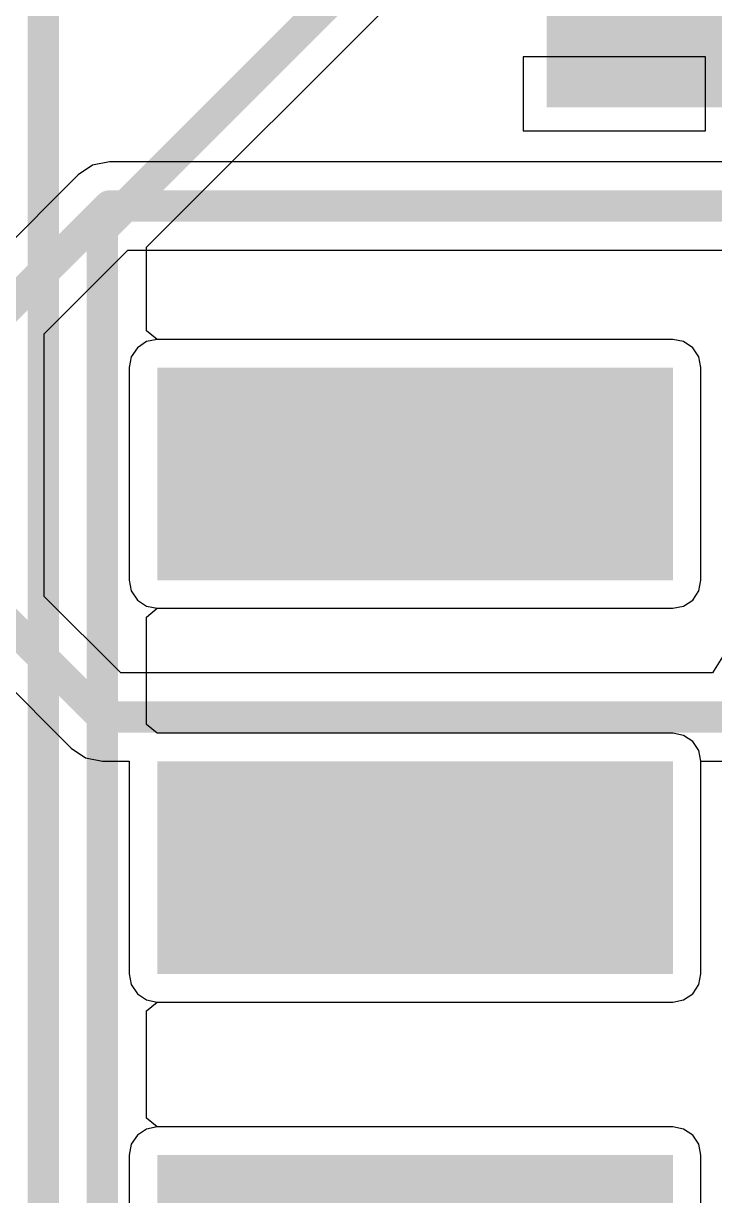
# Model space of a CAD drawing. Header units: inches. Extents: x -8 to 210, y -39 to 109.
# Drawn here: x 8.96 to 13.42, y 31.56 to 39.12 of the extents above; entities that cross this region are included whole.
import ezdxf

# ---------------------------------------------------------------- set-up
doc = ezdxf.new("R2010")
doc.units = ezdxf.units.IN
for name, color, linetype in [('Bottom Layer', 5, 'Continuous'), ('Keep-Out Layer', 6, 'Continuous'), ('Top Layer', 1, 'Continuous'), ('Top Paste', 8, 'Continuous'), ('Top Solder', 216, 'Continuous')]:
    doc.layers.add(name, color=color, linetype=linetype)

# ---------------------------------------------------------------- blocks, each defined once
blk = doc.blocks.new('XKNANO_113_9')
at = {"layer": 'Keep-Out Layer'}
for points in [[(-4.36805578, 1.59487362), (-2.99645578, 1.59487362), (-2.99645578, 4.922273619999999), (-4.36805578, 4.922273619999999)], [(-1.82805578, 1.59487362), (-0.45645578, 1.59487362), (-0.45645578, 4.922273619999999), (-1.82805578, 4.922273619999999)], [(0.71194422, 1.59487362), (2.08354422, 1.59487362), (2.08354422, 4.922273619999999), (0.71194422, 4.922273619999999)]]:
    blk.add_hatch(color=6, dxfattribs=at).paths.add_polyline_path(points)
at = {"layer": 'Top Layer'}
blk.add_hatch(color=1, dxfattribs=at).paths.add_polyline_path([(-6.850000269999999, 6.31000262), (-6.149999129999999, 6.31000262), (-6.149999129999999, 4.21000174), (-6.850000269999999, 4.21000174)])
at = {"layer": 'Top Paste'}
blk.add_hatch(color=8, dxfattribs=at).paths.add_polyline_path([(-6.850000269999999, 6.31000262), (-6.149999129999999, 6.31000262), (-6.149999129999999, 4.21000174), (-6.850000269999999, 4.21000174)])
at = {"layer": 'Top Solder'}
blk.add_hatch(color=216, dxfattribs=at).paths.add_polyline_path([(-6.951600269999999, 6.41160262), (-6.04839913, 6.41160262), (-6.04839913, 4.10840174), (-6.951600269999999, 4.10840174)])

msp = doc.modelspace()

# ---------------------------------------------------------------- linework, layer by layer
at = {"layer": 'Bottom Layer'}
for p, q in [((9.411182599999998, 38.20598912), (9.318762159999999, 38.14423664)), ((9.5201994, 38.22767564), (9.411182599999998, 38.20598912)), ((9.5202121, 38.2276731), (9.5201994, 38.22767564)), ((18.93647216, 38.2276731), (9.5202121, 38.2276731)), ((9.318762159999999, 38.14423664), (8.61236276, 37.43783724)), ((9.0986737, 37.11839922), (9.638200179999998, 37.6579257)), ((9.638200179999998, 37.6579257), (15.4685365, 37.6579257)), ((9.0986737, 35.42400078), (9.0986737, 37.11839922)), ((9.758700319999999, 37.06773892), (9.69988662, 37.02844258)), ((9.8280728, 37.08153874), (9.758700319999999, 37.06773892)), ((13.1554728, 37.08153874), (9.8280728, 37.08153874)), ((13.22484528, 37.06773892), (13.1554728, 37.08153874)), ((13.28365898, 37.02844258), (13.22484528, 37.06773892)), ((9.69988662, 37.02844258), (9.66059028, 36.96962887999999)), ((13.32295532, 36.96962887999999), (13.28365898, 37.02844258)), ((9.66059028, 36.96962887999999), (9.64679046, 36.9002564)), ((13.33675514, 36.9002564), (13.32295532, 36.96962887999999)), ((9.64679046, 36.9002564), (9.64679046, 35.5286564)), ((13.33675514, 35.5286564), (13.33675514, 36.9002564)), ((9.64679046, 35.5286564), (9.66059028, 35.45928392)), ((13.32295532, 35.45928392), (13.33675514, 35.5286564)), ((9.59219824, 34.93047369999999), (9.0986737, 35.42400078)), ((9.66059028, 35.45928392), (9.69988662, 35.40047022)), ((9.69988662, 35.40047022), (9.758700319999999, 35.36117388)), ((13.22484528, 35.36117388), (13.28365898, 35.40047022)), ((13.28365898, 35.40047022), (13.32295532, 35.45928392)), ((9.758700319999999, 35.36117388), (9.8280728, 35.34737406)), ((9.8280728, 35.34737406), (13.1554728, 35.34737406)), ((13.1554728, 35.34737406), (13.22484528, 35.36117388)), ((8.61236276, 35.10456276), (9.27275768, 34.44417038)), ((13.4758938, 35.03505819999999), (13.4103364, 34.93047369999999)), ((13.4103364, 34.93047369999999), (9.59219824, 34.93047369999999)), ((9.27275768, 34.44417038), (9.272762759999999, 34.44416276)), ((9.272762759999999, 34.44416276), (9.365183199999999, 34.38241027999999)), ((9.365183199999999, 34.38241027999999), (9.4742, 34.36072376)), ((9.4742, 34.36072376), (9.474212699999999, 34.3607263)), ((9.474212699999999, 34.3607263), (9.64640438, 34.3607263)), ((9.64640438, 34.3607263), (9.64679046, 34.36025386)), ((9.64679046, 34.36025386), (9.64679046, 32.9886564)), ((13.33675514, 34.36025386), (13.33714122, 34.3607263)), ((13.33675514, 32.9886564), (13.33675514, 34.36025386)), ((13.33714122, 34.3607263), (16.49510036, 34.3607263)), ((9.64679046, 32.9886564), (9.66059028, 32.91928392)), ((13.32295532, 32.91928392), (13.33675514, 32.9886564)), ((9.66059028, 32.91928392), (9.69988662, 32.86047022)), ((13.28365898, 32.86047022), (13.32295532, 32.91928392)), ((9.69988662, 32.86047022), (9.758700319999999, 32.82117388)), ((9.758700319999999, 32.82117388), (9.8280728, 32.80737406)), ((13.1554728, 32.80737406), (13.22484528, 32.82117388)), ((13.22484528, 32.82117388), (13.28365898, 32.86047022)), ((9.8280728, 32.80737406), (13.1554728, 32.80737406)), ((9.8280728, 32.00153874), (9.758700319999999, 31.98773891999999)), ((13.1554728, 32.00153874), (9.8280728, 32.00153874)), ((13.22484528, 31.98773891999999), (13.1554728, 32.00153874)), ((9.69988662, 31.94844257999999), (9.66059028, 31.88962888)), ((9.758700319999999, 31.98773891999999), (9.69988662, 31.94844257999999)), ((13.28365898, 31.94844257999999), (13.22484528, 31.98773891999999)), ((13.32295532, 31.88962888), (13.28365898, 31.94844257999999)), ((9.66059028, 31.88962888), (9.64679046, 31.8202564)), ((13.33675514, 31.8202564), (13.32295532, 31.88962888)), ((9.64679046, 31.8202564), (9.64679046, 30.4486564)), ((13.33675514, 30.4486564), (13.33675514, 31.8202564))]:
    msp.add_line(p, q, dxfattribs=at)
at = {"layer": 'Bottom Layer', "const_width": 0.2032}
for points in [[(8.813799999999999, 37.2364), (9.5201994, 37.9427994)], [(9.5201994, 37.9427994), (20.14652816, 37.9427994)], [(8.813799999999999, 35.306), (9.4742, 34.6456)], [(9.4742, 34.6456), (16.56876798, 34.6456)]]:
    msp.add_lwpolyline(points, dxfattribs=at)
at = {"layer": 'Bottom Layer', "const_width": 0.1016}
for points in [[(9.4693994, 37.9427994, 1), (9.5709994, 37.9427994, 1)], [(9.4693994, 37.9427994, 1), (9.5709994, 37.9427994, 1)], [(9.423399999999999, 34.6456, 1), (9.524999999999999, 34.6456, 1)], [(9.423399999999999, 34.6456, 1), (9.524999999999999, 34.6456, 1)]]:
    msp.add_lwpolyline(points, format="xyb", close=True, dxfattribs=at)
at = {"layer": 'Top Layer'}
for p, q in [((9.759073699999998, 37.67719922), (13.84059208, 41.75872013999999)), ((13.36620136, 38.90520032), (12.18920092, 38.90520032)), ((12.18920092, 38.90520032), (12.18920092, 38.42820102)), ((13.36620136, 38.42820102), (13.36620136, 38.90520032)), ((12.18920092, 38.42820102), (13.36620136, 38.42820102)), ((9.759073699999998, 37.1381655), (9.759073699999998, 37.67719922)), ((9.82807534, 37.08153874), (9.759073699999998, 37.1381655)), ((13.1554728, 37.08153874), (9.82807534, 37.08153874)), ((13.22484528, 37.06773892), (13.1554728, 37.08153874)), ((13.28365898, 37.02844258), (13.22484528, 37.06773892)), ((13.32295532, 36.96962887999999), (13.28365898, 37.02844258)), ((13.33675514, 36.9002564), (13.32295532, 36.96962887999999)), ((13.33675514, 35.5286564), (13.33675514, 36.9002564)), ((13.32295532, 35.45928392), (13.33675514, 35.5286564)), ((13.22484528, 35.36117388), (13.28365898, 35.40047022)), ((13.28365898, 35.40047022), (13.32295532, 35.45928392)), ((9.759073699999998, 35.29074729999999), (9.82807534, 35.34737406)), ((9.82807534, 35.34737406), (13.1554728, 35.34737406)), ((13.1554728, 35.34737406), (13.22484528, 35.36117388)), ((9.759073699999998, 34.5981655), (9.759073699999998, 35.29074729999999)), ((9.82807534, 34.54153873999999), (9.759073699999998, 34.5981655)), ((13.1554728, 34.54153873999999), (9.82807534, 34.54153873999999)), ((13.22484528, 34.52773892), (13.1554728, 34.54153873999999)), ((13.28365898, 34.48844258), (13.22484528, 34.52773892)), ((13.32295532, 34.42962888), (13.28365898, 34.48844258)), ((13.33675514, 34.3602564), (13.32295532, 34.42962888)), ((13.33675514, 32.9886564), (13.33675514, 34.3602564)), ((13.32295532, 32.91928392), (13.33675514, 32.9886564)), ((13.28365898, 32.86047022), (13.32295532, 32.91928392)), ((13.1554728, 32.80737406), (13.22484528, 32.82117388)), ((13.22484528, 32.82117388), (13.28365898, 32.86047022)), ((9.759073699999998, 32.7507473), (9.82807534, 32.80737406)), ((9.759073699999998, 32.0581655), (9.759073699999998, 32.7507473)), ((9.82807534, 32.80737406), (13.1554728, 32.80737406)), ((9.82807534, 32.00153874), (9.759073699999998, 32.0581655)), ((13.1554728, 32.00153874), (9.82807534, 32.00153874)), ((13.22484528, 31.98773891999999), (13.1554728, 32.00153874)), ((13.28365898, 31.94844257999999), (13.22484528, 31.98773891999999)), ((13.32295532, 31.88962888), (13.28365898, 31.94844257999999)), ((13.33675514, 31.8202564), (13.32295532, 31.88962888)), ((13.33675514, 30.4486564), (13.33675514, 31.8202564))]:
    msp.add_line(p, q, dxfattribs=at)
at = {"layer": 'Top Layer', "const_width": 0.2032}
for points in [[(9.0932, 29.845), (9.0932, 45.34441528)], [(9.4742, 37.79519999999999), (13.843, 42.16399999999999)], [(9.4742, 30.40739918), (9.4742, 37.79519999999999)]]:
    msp.add_lwpolyline(points, dxfattribs=at)
at = {"layer": 'Top Layer', "const_width": 0.1016}
msp.add_lwpolyline([(9.423399999999999, 37.79519999999999, 1), (9.524999999999999, 37.79519999999999, 1)], format="xyb", close=True, dxfattribs=at)
msp.add_lwpolyline([(9.423399999999999, 37.79519999999999, 1), (9.524999999999999, 37.79519999999999, 1)], format="xyb", close=True, dxfattribs=at)

# ---------------------------------------------------------------- block references
at = {"rotation": 270}
msp.add_blockref('XKNANO_113_9', (8.23319918, 32.53220062), dxfattribs=at)

doc.saveas('drawing.dxf')
